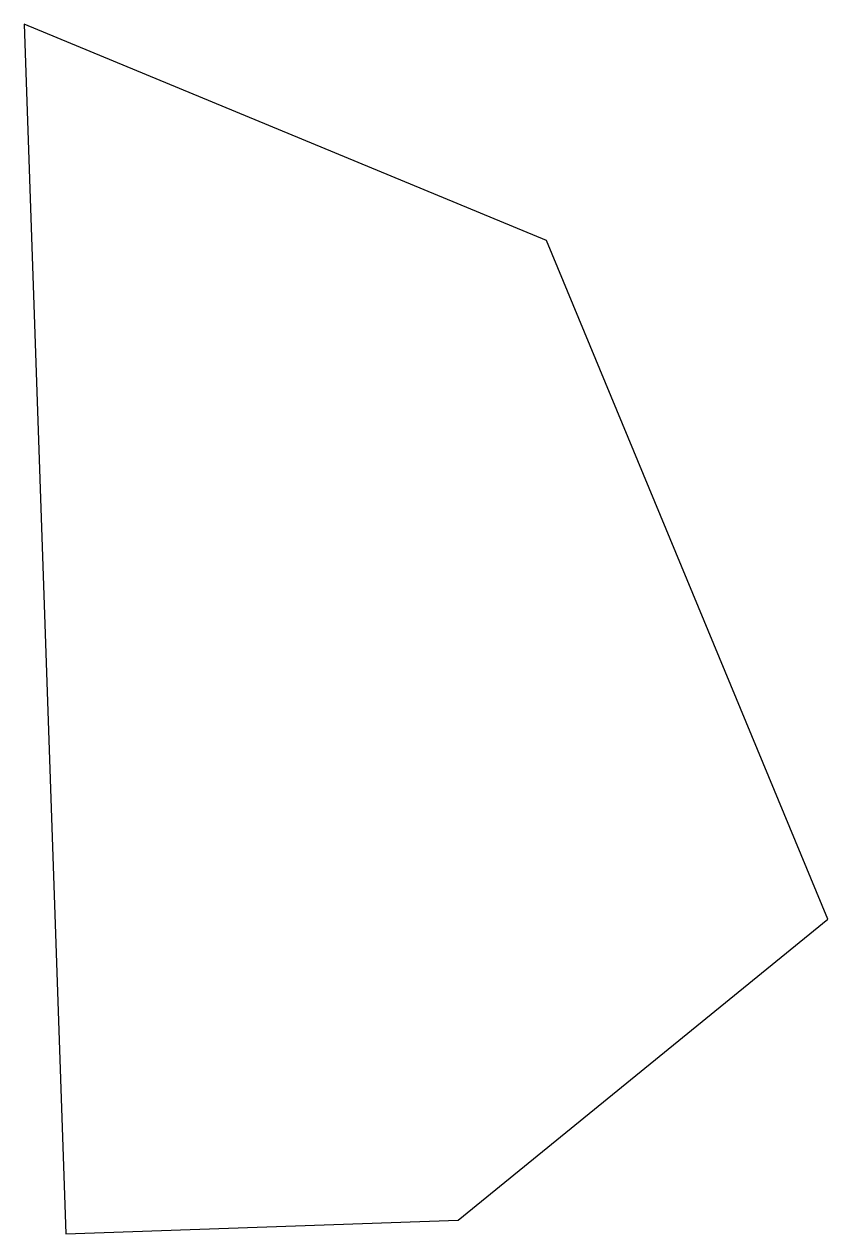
# Model space of a CAD drawing. Header units: metres. Extents: x -85.4 to -31, y -46.6 to 35.4.
import ezdxf

# ---------------------------------------------------------------- set-up
doc = ezdxf.new("R2010")
doc.units = ezdxf.units.M

msp = doc.modelspace()

# ---------------------------------------------------------------- linework, layer by layer
at = {"layer": 'Polygon'}
for p, q in [((-50, 20.711), (-85.355, 35.355)), ((-85.355, 35.355), (-82.538, -46.564)), ((-30.962, -25.251), (-50, 20.711)), ((-55.975, -45.65), (-30.962, -25.251)), ((-82.538, -46.564), (-55.975, -45.65))]:
    msp.add_line(p, q, dxfattribs=at)

doc.saveas('drawing.dxf')
